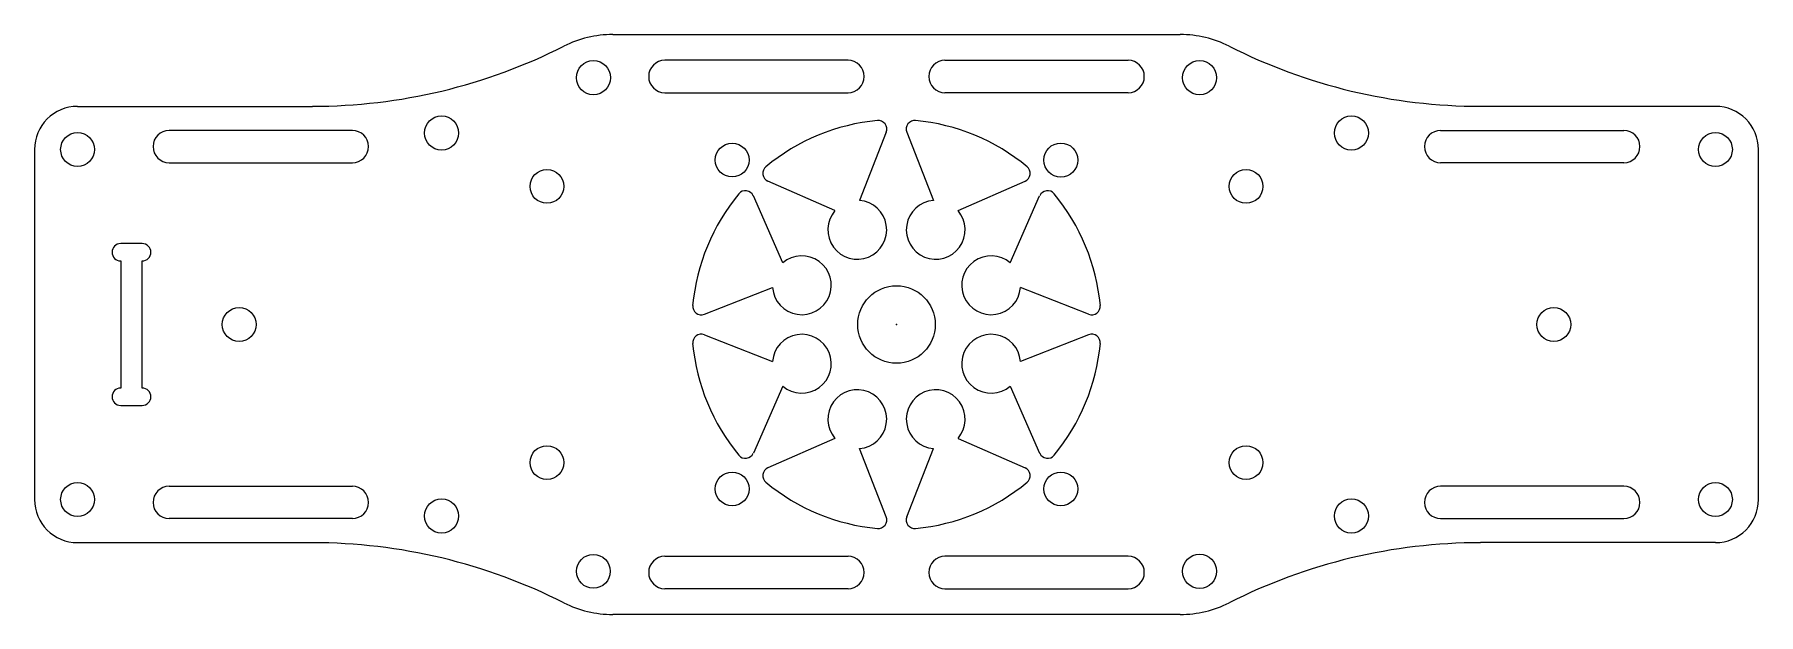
# Model space of a CAD drawing. Header units: millimetres. Extents: x -80 to 80, y -27 to 27.
import ezdxf

# ---------------------------------------------------------------- set-up
doc = ezdxf.new("R2010")
doc.units = ezdxf.units.MM
doc.header["$PDSIZE"] = -1

msp = doc.modelspace()

# ---------------------------------------------------------------- linework, layer by layer
at = {"color": 7, "linetype": 'Continuous', "lineweight": 15}
for p, q in [((-26.34, 26.89), (26.34, 26.89)), ((-4.5, 24.5), (-21.5, 24.5)), ((4.5, 24.5), (21.5, 24.5)), ((-21.5, 21.5), (-4.5, 21.5)), ((21.5, 21.5), (4.5, 21.5)), ((-76, 20.23), (-54.2, 20.23)), ((76, 20.23), (54.2, 20.23)), ((-50.5, 18), (-67.5, 18)), ((-0.96, 17.83), (-3.43, 11.5)), ((0.96, 17.83), (3.43, 11.5)), ((50.5, 18), (67.5, 18)), ((-80, 16.23), (-80, -16.23)), ((80, -16.23), (80, 16.23)), ((-67.5, 15), (-50.5, 15)), ((67.5, 15), (50.5, 15)), ((-5.71, 10.56), (-11.93, 13.28)), ((5.71, 10.56), (11.93, 13.28)), ((-10.56, 5.71), (-13.28, 11.93)), ((10.56, 5.71), (13.28, 11.93)), ((-70, 7.5), (-72, 7.5)), ((-72, 5.9), (-72, -5.9)), ((-70, -5.9), (-70, 5.9)), ((-17.83, 0.96), (-11.5, 3.43)), ((17.83, 0.96), (11.5, 3.43)), ((-17.83, -0.96), (-11.5, -3.43)), ((17.83, -0.96), (11.5, -3.43)), ((-10.56, -5.71), (-13.28, -11.93)), ((10.56, -5.71), (13.28, -11.93)), ((-72, -7.5), (-70, -7.5)), ((-5.71, -10.56), (-11.93, -13.28)), ((5.71, -10.56), (11.93, -13.28)), ((-0.96, -17.83), (-3.43, -11.5)), ((0.96, -17.83), (3.43, -11.5)), ((-67.5, -15), (-50.5, -15)), ((67.5, -15), (50.5, -15)), ((-50.5, -18), (-67.5, -18)), ((50.5, -18), (67.5, -18)), ((-76, -20.23), (-54.2, -20.23)), ((76, -20.23), (54.2, -20.23)), ((-21.5, -21.5), (-4.5, -21.5)), ((21.5, -21.5), (4.5, -21.5)), ((-4.5, -24.5), (-21.5, -24.5)), ((4.5, -24.5), (21.5, -24.5)), ((26.34, -26.89), (-26.34, -26.89))]:
    msp.add_line(p, q, dxfattribs=at)
for centre, radius in [((-28.13, 22.89), 1.58), ((28.13, 22.89), 1.58), ((-42.22, 17.76), 1.58), ((42.22, 17.76), 1.58), ((-76, 16.23), 1.57), ((76, 16.23), 1.57), ((-15.25, 15.25), 1.57), ((15.25, 15.25), 1.58), ((-32.44, 12.81), 1.57), ((32.44, 12.81), 1.57), ((0, 0), 3.6), ((-61, 0), 1.57), ((61, 0), 1.57), ((-32.44, -12.81), 1.57), ((32.44, -12.81), 1.57), ((-15.25, -15.25), 1.57), ((15.25, -15.25), 1.57), ((-76, -16.23), 1.57), ((76, -16.23), 1.57), ((-42.22, -17.76), 1.58), ((42.22, -17.76), 1.58), ((-28.13, -22.89), 1.57), ((28.13, -22.89), 1.58)]:
    msp.add_circle(centre, radius, dxfattribs=at)
for centre, radius, start, end in [((-54.2, 71.85), 51.61, 270, 296.8898), ((-26.34, 16.89), 10, 90, 116.8898), ((26.34, 16.89), 10, 63.1102, 90), ((54.2, 71.85), 51.61, 243.1102, 270), ((-21.5, 23), 1.5, 90, 270), ((-4.5, 23), 1.5, 270, 90), ((4.5, 23), 1.5, 90, 270), ((21.5, 23), 1.5, 270, 90), ((-76, 16.23), 4, 90, 180), ((76, 16.23), 4, 0, 90), ((-67.5, 16.5), 1.5, 90, 270), ((-50.5, 16.5), 1.5, 270, 90), ((0, 0), 19, 95.36, 129.64), ((-1.7, 18.12), 0.8, 338.6527, 95.36), ((1.7, 18.12), 0.8, 84.64, 201.3473), ((0, 0), 19, 50.36, 84.64), ((50.5, 16.5), 1.5, 90, 270), ((67.5, 16.5), 1.5, 270, 90), ((-11.61, 14.02), 0.8, 129.64, 246.3473), ((11.61, 14.02), 0.8, 293.6527, 50.36), ((0, 0), 19, 140.36, 174.64), ((-14.02, 11.61), 0.8, 23.6527, 140.36), ((-3.64, 8.78), 2.73, 139.341, 85.659), ((3.64, 8.78), 2.73, 94.341, 40.659), ((14.02, 11.61), 0.8, 39.64, 156.3473), ((0, 0), 19, 5.36, 39.64), ((-72, 6.7), 0.8, 90, 270), ((-70, 6.7), 0.8, 270, 90), ((-8.78, 3.64), 2.73, 184.341, 130.659), ((8.78, 3.64), 2.73, 49.341, 355.659), ((-18.12, 1.7), 0.8, 174.64, 291.3473), ((18.12, 1.7), 0.8, 248.6527, 5.36), ((-18.12, -1.7), 0.8, 68.6527, 185.36), ((-8.78, -3.64), 2.73, 229.341, 175.659), ((8.78, -3.64), 2.73, 4.341, 310.659), ((18.12, -1.7), 0.8, 354.64, 111.3473), ((0, 0), 19, 185.36, 219.64), ((0, 0), 19, 320.36, 354.64), ((-72, -6.7), 0.8, 90, 270), ((-70, -6.7), 0.8, 270, 90), ((-3.64, -8.78), 2.73, 274.341, 220.659), ((3.64, -8.78), 2.73, 319.341, 265.659), ((-14.02, -11.61), 0.8, 219.64, 336.3473), ((14.02, -11.61), 0.8, 203.6527, 320.36), ((-11.61, -14.02), 0.8, 113.6527, 230.36), ((11.61, -14.02), 0.8, 309.64, 66.3473), ((-67.5, -16.5), 1.5, 90, 270), ((-50.5, -16.5), 1.5, 270, 90), ((0, 0), 19, 230.36, 264.64), ((0, 0), 19, 275.36, 309.64), ((50.5, -16.5), 1.5, 90, 270), ((67.5, -16.5), 1.5, 270, 90), ((-76, -16.23), 4, 180, 270), ((76, -16.23), 4, 270, 0), ((-1.7, -18.12), 0.8, 264.64, 21.3473), ((1.7, -18.12), 0.8, 158.6527, 275.36), ((-54.2, -71.85), 51.61, 63.1102, 90), ((54.2, -71.85), 51.61, 90, 116.8898), ((-21.5, -23), 1.5, 90, 270), ((-4.5, -23), 1.5, 270, 90), ((4.5, -23), 1.5, 90, 270), ((21.5, -23), 1.5, 270, 90), ((-26.34, -16.89), 10, 243.1102, 270), ((26.34, -16.89), 10, 270, 296.8898)]:
    msp.add_arc(centre, radius, start, end, dxfattribs=at)
at = {"color": 7, "linetype": 'Continuous'}
msp.add_point((0, 0), dxfattribs=at)

doc.saveas('drawing.dxf')
